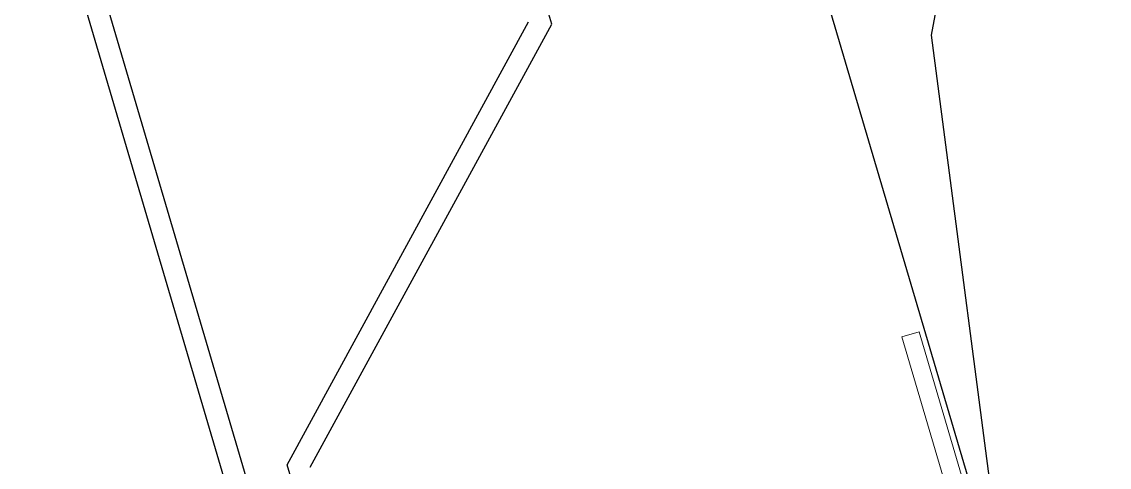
# Model space of a CAD drawing. Header units: millimetres. Extents: x 62878 to 70819, y -67946 to -61850.
# Drawn here: x 63653.77 to 63684.25, y -65532.09 to -65519.6 of the extents above; entities that cross this region are included whole.
import ezdxf

# ---------------------------------------------------------------- set-up
doc = ezdxf.new("R2010")
doc.units = ezdxf.units.MM
for name, color, linetype, lineweight in [('BAP', 41, 'Continuous', 30), ('Dog_dos_yeni', 63, 'Continuous', 5), ('DOGRAMA', 171, 'Continuous', 0)]:
    doc.layers.add(name, color=color, linetype=linetype, lineweight=lineweight)
doc.layers.add('DOĞRAMA-yeni', color=40, linetype='Continuous')

msp = doc.modelspace()

# ---------------------------------------------------------------- linework, layer by layer
msp.add_lwpolyline([(68896.021, -63031.435), (69030.259, -63071.184), (69185.279, -62547.653), (68892.999, -62461.107, 1.044368), (68063.198, -62298.73, 0.204375), (63106.96, -62494.783, 0.353953), (62932.94, -62997.825), (63753.185, -65779.598), (64154.954, -67142.153), (65336.723, -66792.622), (65336.7, -66829.112), (65270.535, -66829.071, 0.626789), (65270.199, -67369.071), (65531.845, -67369.234, 0.926242), (66130.088, -67369.606), (66391.733, -67369.769, 0.626743), (66392.069, -66829.769), (66326.147, -66829.728), (66326.17, -66793.238), (67506.156, -67144.128), (68467.025, -63899.086), (68625.204, -63946.037), (68896.024, -63031.423)], format="xyb")
at = {"layer": 'BAP'}
msp.add_lwpolyline([(63776.357, -65538.083), (63779.225, -65522.705), (63777.199, -65507.193), (63770.48, -65493.066), (63759.724, -65481.707), (63745.984, -65474.228), (63730.606, -65471.36), (63715.094, -65473.385), (63700.967, -65480.105), (63689.608, -65490.861), (63682.129, -65504.6), (63679.262, -65519.979), (63681.287, -65535.491), (63688.006, -65549.617), (63698.762, -65560.976), (63712.502, -65568.456), (63727.88, -65571.323), (63743.392, -65569.298), (63757.519, -65562.579), (63768.878, -65551.823)], close=True, dxfattribs=at)
at = {"layer": 'Dog_dos_yeni'}
msp.add_lwpolyline([(63683.729, -65544.598), (63678.922, -65528.292), (63678.442, -65528.434), (63679.927, -65533.469), (63670.814, -65536.156), (63670.956, -65536.635), (63680.068, -65533.949), (63681.623, -65539.224), (63672.511, -65541.911), (63672.653, -65542.391), (63681.765, -65539.704), (63683.249, -65544.74), (63683.729, -65544.598)], close=True, dxfattribs=at)
at = {"layer": 'DOGRAMA', "lineweight": -2}
msp.add_lwpolyline([(63106.96, -62494.783, 0.354372), (62933.156, -62998.559), (63684.776, -65547.597)], format="xyb", dxfattribs=at)
at = {"layer": 'DOĞRAMA-yeni', "color": 122, "lineweight": -2}
for p, q in [((63662.618, -65541.022), (63637.631, -65456.268)), ((63662.015, -65541.098), (63637.083, -65456.534)), ((63668.625, -65519.67), (63654.26, -65470.944)), ((63661.214, -65532.024), (63667.979, -65519.601)), ((63661.86, -65532.092), (63668.625, -65519.67)), ((63663.066, -65538.305), (63661.214, -65532.024))]:
    msp.add_line(p, q, dxfattribs=at)

doc.saveas('drawing.dxf')
